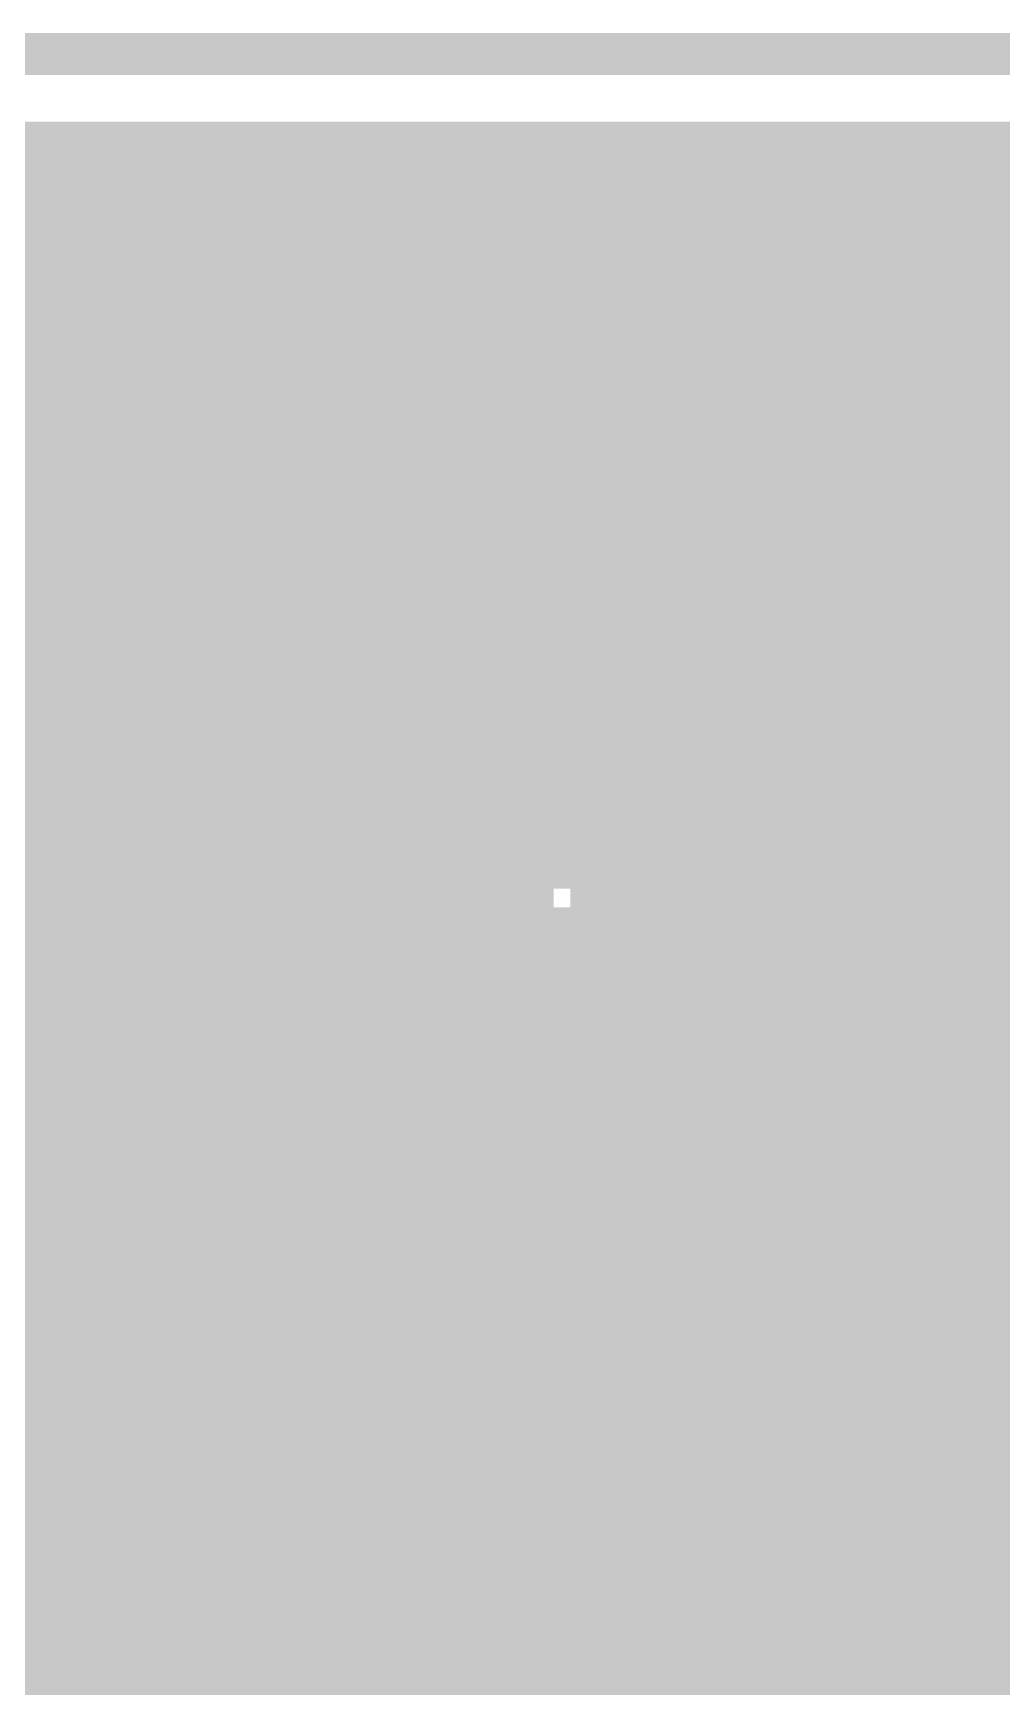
# Model space of a CAD drawing. Extents: x -7 to 100, y -42 to 30.
# Drawn here: x 25.62 to 31.5, y 20.1 to 30.13 of the extents above; entities that cross this region are included whole.
import ezdxf

# ---------------------------------------------------------------- set-up
doc = ezdxf.new("R2010")
doc.units = 0
doc.header["$MEASUREMENT"] = 0
doc.layers.get('0').update_dxf_attribs({"linetype": 'CONTINUOUS'})
for name, color, linetype in [('22-315-0_BOT', 7, 'CONTINUOUS'), ('22-315-0_DRD', 7, 'CONTINUOUS'), ('22-315-0_GND', 6, 'CONTINUOUS'), ('22-315-0_IN1', 4, 'CONTINUOUS'), ('22-315-0_SMB', 3, 'CONTINUOUS'), ('22-315-0_SMT', 5, 'CONTINUOUS'), ('22-315-0_SPB', 10, 'CONTINUOUS'), ('22-315-0_SPT', 14, 'CONTINUOUS'), ('22-315-0_SSB', 9, 'CONTINUOUS'), ('22-315-0_SST', 12, 'CONTINUOUS'), ('22-315-0_TOP', 11, 'CONTINUOUS')]:
    doc.layers.add(name, color=color, linetype=linetype)

# ---------------------------------------------------------------- blocks, each defined once
blk = doc.blocks.new('RECTANGLE_8')
blk.add_solid([(0.4826, 0.4064), (0.4826, -0.4064), (-0.4826, 0.4064), (-0.4826, -0.4064)])
blk = doc.blocks.new('RECTANGLE_12')
blk.add_solid([(0.635, 0.508), (0.635, -0.508), (-0.635, 0.508), (-0.635, -0.508)])
blk = doc.blocks.new('SQUARE_10')
blk.add_solid([(0.4699, 0.4699), (0.4699, -0.4699), (-0.4699, 0.4699), (-0.4699, -0.4699)])
blk = doc.blocks.new('RECTANGLE_13')
blk.add_solid([(0.5461, 0.8255), (0.5461, -0.8255), (-0.5461, 0.8255), (-0.5461, -0.8255)])
blk = doc.blocks.new('RECTANGLE_29')
blk.add_solid([(0.99949, 0.59944), (0.99949, -0.59944), (-0.99949, 0.59944), (-0.99949, -0.59944)])

msp = doc.modelspace()

# ---------------------------------------------------------------- linework, layer by layer
at = {"layer": '22-315-0_BOT'}
for points, const_width in [([(51.41976, 29.464), (5.99948, 29.464)], 0.254), ([(25.5778, 29.464), (25.5778, 28.47594)], 0.254), ([(25.8064, 29.464), (25.8064, 28.47594)], 0.254), ([(26.035, 29.464), (26.035, 28.47594)], 0.254), ([(26.2636, 29.464), (26.2636, 28.47594)], 0.254), ([(26.4922, 29.464), (26.4922, 28.47594)], 0.254), ([(26.7208, 29.464), (26.7208, 22.16404)], 0.254), ([(26.9494, 29.464), (26.9494, 25.9842)], 0.254), ([(27.178, 29.464), (27.178, 25.9842)], 0.254), ([(27.4066, 29.464), (27.4066, 25.9842)], 0.254), ([(27.6352, 29.464), (27.6352, 25.9842)], 0.254), ([(27.8638, 29.464), (27.8638, 25.9842)], 0.254), ([(28.0924, 29.464), (28.0924, 25.9842)], 0.254), ([(28.321, 29.464), (28.321, 25.9842)], 0.254), ([(28.5496, 29.464), (28.5496, 25.9842)], 0.254), ([(28.7782, 29.464), (28.7782, 25.9461)], 0.254), ([(29.0068, 29.464), (29.0068, 25.9461)], 0.254), ([(29.2354, 29.464), (29.2354, 25.9461)], 0.254), ([(29.464, 29.464), (29.464, 25.9461)], 0.254), ([(29.6926, 29.464), (29.6926, 27.4828)], 0.254), ([(29.9212, 29.464), (29.9212, 27.4828)], 0.254), ([(30.1498, 29.464), (30.1498, 27.4828)], 0.254), ([(30.3784, 29.464), (30.3784, 27.4828)], 0.254), ([(30.607, 29.464), (30.607, 27.4828)], 0.254), ([(30.8356, 29.464), (30.8356, 27.4828)], 0.254), ([(31.0642, 29.464), (31.0642, 27.4828)], 0.254), ([(31.2928, 29.464), (31.2928, 25.7302)], 0.254), ([(31.5214, 29.464), (31.5214, 25.7302)], 0.254), ([(51.32578, 29.4132), (6.08584, 29.4132)], 0.254), ([(51.08956, 29.1846), (6.41858, 29.1846)], 0.254), ([(50.86096, 28.956), (14.03604, 28.956)], 0.254), ([(-3.302, 16.891), (-3.302, 18.669), (-1.27, 20.701), (5.715, 20.701), (9.271, 24.257), (9.271, 27.559), (10.414, 28.702), (13.716, 28.702), (20.955, 21.463), (25.654, 21.463), (26.67, 20.447), (26.67, 20.193), (27.178, 19.685), (28.829, 19.685), (29.464, 20.32), (32.004, 20.32), (33.02, 21.336), (39.878, 21.336), (40.513, 20.701)], 0.2032), ([(50.63236, 28.7274), (14.26464, 28.7274)], 0.254), ([(50.40376, 28.4988), (14.49324, 28.4988)], 0.254), ([(26.72842, 28.47594), (19.06016, 28.47594), (19.06016, 26.52776)], 0.254), ([(26.72842, 28.47594), (26.72842, 26.52776)], 0.254), ([(47.1297, 28.2702), (26.72842, 28.2702)], 0.254), ([(25.7937, 26.90876), (26.34742, 26.90876), (25.7937, 27.6987), (25.7937, 27.89682), (25.86228, 28.09494), (26.27884, 28.09494), (26.34742, 27.89682)], 0.1524), ([(34.47288, 28.0416), (26.72842, 28.0416)], 0.254), ([(34.22396, 27.813), (26.72842, 27.813)], 0.254), ([(30.48, 25.3238), (32.3088, 25.3238), (34.671, 27.686), (44.704, 27.686), (46.355, 26.035), (46.355, 24.638)], 0.2032), ([(33.99536, 27.5844), (26.72842, 27.5844)], 0.254), ([(31.2928, 27.4828), (29.6672, 27.4828)], 0.254), ([(29.6672, 27.4828), (29.6672, 26.0604)], 0.254), ([(30.48, 27.4828), (30.48, 26.7462)], 0.254), ([(31.2928, 27.4828), (31.2928, 26.0604)], 0.254), ([(29.6672, 27.3558), (26.72842, 27.3558)], 0.254), ([(33.76676, 27.3558), (31.2928, 27.3558)], 0.254), ([(29.6672, 27.1272), (26.72842, 27.1272)], 0.254), ([(33.53816, 27.1272), (31.2928, 27.1272)], 0.254), ([(29.6672, 26.8986), (26.72842, 26.8986)], 0.254), ([(33.30956, 26.8986), (31.2928, 26.8986)], 0.254), ([(29.6672, 26.7462), (30.48, 26.7462)], 0.254), ([(31.2928, 26.7462), (30.48, 26.7462)], 0.254), ([(29.6672, 26.67), (26.72842, 26.67)], 0.254), ([(33.08096, 26.67), (31.2928, 26.67)], 0.254), ([(29.6672, 26.4414), (16.55064, 26.4414)], 0.254), ([(26.72842, 26.52776), (19.06016, 26.52776)], 0.254), ([(25.5778, 26.52776), (25.5778, 24.9682)], 0.254), ([(25.8064, 26.52776), (25.8064, 24.9682)], 0.254), ([(26.035, 26.52776), (26.035, 24.9682)], 0.254), ([(26.2636, 26.52776), (26.2636, 24.9682)], 0.254), ([(26.4922, 26.52776), (26.4922, 22.39264)], 0.254), ([(32.85236, 26.4414), (31.2928, 26.4414)], 0.254), ([(29.6672, 26.2128), (16.77924, 26.2128)], 0.254), ([(32.62376, 26.2128), (31.2928, 26.2128)], 0.254), ([(29.6672, 26.0604), (29.6672, 26.0096)], 0.254), ([(29.6672, 25.9842), (17.00784, 25.9842)], 0.254), ([(26.8478, 25.9842), (26.8478, 24.3078)], 0.254), ([(28.7782, 25.9842), (26.8478, 25.9842)], 0.254), ([(28.7782, 25.9842), (28.7782, 25.9461)], 0.254), ([(29.6672, 25.9461), (28.7782, 25.9461)], 0.254), ([(29.6672, 26.0096), (29.6672, 25.9461)], 0.254), ([(31.2928, 26.0096), (31.2928, 25.7302)], 0.254), ([(32.39516, 25.9842), (31.2928, 25.9842)], 0.254), ([(26.8478, 25.7556), (17.23644, 25.7556)], 0.254), ([(32.16656, 25.7556), (31.2928, 25.7556)], 0.254), ([(32.14116, 25.7302), (31.2928, 25.7302)], 0.254), ([(26.8478, 25.527), (17.46504, 25.527)], 0.254), ([(30.48, 25.3238), (27.9908, 25.3238), (27.813, 25.146)], 0.635), ([(26.8478, 25.2984), (17.69364, 25.2984)], 0.254), ([(26.8478, 25.0698), (17.92224, 25.0698)], 0.254), ([(26.4922, 24.9682), (24.5618, 24.9682)], 0.254), ([(26.4922, 24.9682), (26.4922, 23.2918)], 0.254), ([(26.8478, 24.8412), (26.4922, 24.8412)], 0.254), ([(32.3088, 24.9174), (31.2928, 24.9174)], 0.254), ([(31.2928, 24.9174), (31.2928, 20.7264)], 0.254), ([(31.2928, 24.9174), (31.2928, 24.5872)], 0.254), ([(39.8272, 24.8412), (31.2928, 24.8412)], 0.254), ([(31.5214, 24.9174), (31.5214, 20.7264)], 0.254), ([(28.7782, 24.7015), (28.7782, 24.3078)], 0.254), ([(28.7782, 24.7015), (28.7782, 21.6535)], 0.254), ([(29.6672, 24.7015), (28.7782, 24.7015)], 0.254), ([(29.0068, 24.7015), (29.0068, 21.6535)], 0.254), ([(29.2354, 24.7015), (29.2354, 21.6535)], 0.254), ([(29.464, 24.7015), (29.464, 21.6535)], 0.254), ([(29.6672, 24.7015), (29.6672, 24.5872)], 0.254), ([(26.8478, 24.6126), (26.4922, 24.6126)], 0.254), ([(29.6672, 24.6126), (28.7782, 24.6126)], 0.254), ([(31.2928, 24.5872), (29.6672, 24.5872)], 0.254), ([(29.6926, 24.5872), (29.6926, 21.7678)], 0.254), ([(29.9212, 24.5872), (29.9212, 21.7678)], 0.254), ([(30.1498, 24.5872), (30.1498, 21.7678)], 0.254), ([(30.3784, 24.5872), (30.3784, 21.7678)], 0.254), ([(30.607, 24.5872), (30.607, 21.7678)], 0.254), ([(30.8356, 24.5872), (30.8356, 21.7678)], 0.254), ([(31.0642, 24.5872), (31.0642, 21.7678)], 0.254), ([(39.8272, 24.6126), (31.2928, 24.6126)], 0.254), ([(26.8478, 24.384), (26.4922, 24.384)], 0.254), ([(39.8272, 24.384), (28.7782, 24.384)], 0.254), ([(27.813, 20.701), (27.305, 20.701), (25.527, 22.479), (25.527, 24.13)], 0.635), ([(28.7782, 24.3078), (26.8478, 24.3078)], 0.254), ([(26.9494, 24.3078), (26.9494, 23.9522)], 0.254), ([(27.178, 24.3078), (27.178, 23.9522)], 0.254), ([(27.4066, 24.3078), (27.4066, 23.9522)], 0.254), ([(27.6352, 24.3078), (27.6352, 23.9522)], 0.254), ([(27.8638, 24.3078), (27.8638, 23.9522)], 0.254), ([(28.0924, 24.3078), (28.0924, 23.9522)], 0.254), ([(28.321, 24.3078), (28.321, 23.9522)], 0.254), ([(28.5496, 24.3078), (28.5496, 23.9522)], 0.254), ([(39.8272, 24.1554), (26.4922, 24.1554)], 0.254), ([(26.8478, 23.9522), (26.8478, 22.2758)], 0.254), ([(28.7782, 23.9522), (26.8478, 23.9522)], 0.254), ([(27.813, 23.9522), (27.813, 23.114)], 0.254), ([(28.7782, 23.9522), (28.7782, 22.2758)], 0.254), ([(26.8478, 23.9268), (26.4922, 23.9268)], 0.254), ([(39.8272, 23.9268), (28.7782, 23.9268)], 0.254), ([(26.8478, 23.6982), (26.4922, 23.6982)], 0.254), ([(39.8272, 23.6982), (28.7782, 23.6982)], 0.254), ([(26.8478, 23.4696), (26.4922, 23.4696)], 0.254), ([(39.8272, 23.4696), (28.7782, 23.4696)], 0.254), ([(26.4922, 23.2918), (26.1493, 23.2918)], 0.254), ([(26.1493, 23.2918), (26.1493, 22.73554)], 0.254), ([(26.8478, 23.241), (26.1493, 23.241)], 0.254), ([(26.2636, 23.2918), (26.2636, 22.62124)], 0.254), ([(39.8272, 23.241), (28.7782, 23.241)], 0.254), ([(26.8478, 23.114), (27.813, 23.114)], 0.254), ([(28.7782, 23.114), (27.813, 23.114)], 0.254), ([(27.813, 22.2758), (27.813, 23.114)], 0.254), ([(26.8478, 23.0124), (26.1493, 23.0124)], 0.254), ([(39.8272, 23.0124), (28.7782, 23.0124)], 0.254), ([(26.8478, 22.7838), (26.1493, 22.7838)], 0.254), ([(26.1493, 22.73554), (27.34564, 21.5392)], 0.254), ([(39.8272, 22.7838), (28.7782, 22.7838)], 0.254), ([(26.8478, 22.5552), (26.32964, 22.5552)], 0.254), ([(39.8272, 22.5552), (28.7782, 22.5552)], 0.254), ([(26.8478, 22.3266), (26.55824, 22.3266)], 0.254), ([(39.8272, 22.3266), (28.7782, 22.3266)], 0.254), ([(28.7782, 22.2758), (26.8478, 22.2758)], 0.254), ([(26.9494, 22.2758), (26.9494, 21.93544)], 0.254), ([(27.178, 22.2758), (27.178, 21.70684)], 0.254), ([(27.4066, 22.2758), (27.4066, 21.5392)], 0.254), ([(27.6352, 22.2758), (27.6352, 21.5392)], 0.254), ([(27.8638, 22.2758), (27.8638, 21.58746)], 0.254), ([(28.0924, 22.2758), (28.0924, 21.65096)], 0.254), ([(28.321, 22.2758), (28.321, 21.6535)], 0.254), ([(28.5496, 22.2758), (28.5496, 21.6535)], 0.254), ([(39.8272, 22.098), (26.78684, 22.098)], 0.254), ([(46.69536, 21.8694), (27.01544, 21.8694)], 0.254), ([(31.2928, 21.7678), (29.6672, 21.7678)], 0.254), ([(29.6672, 21.7678), (29.6672, 21.6535)], 0.254), ([(31.2928, 21.7678), (31.2928, 20.7264)], 0.254), ([(28.01874, 21.6408), (27.24404, 21.6408)], 0.254), ([(29.6672, 21.6535), (28.1432, 21.6535)], 0.254), ([(29.6672, 21.6408), (28.26766, 21.6408)], 0.254), ([(32.75076, 21.6408), (31.2928, 21.6408)], 0.254), ([(27.78252, 21.5392), (27.34564, 21.5392)], 0.254), ([(32.52216, 21.4122), (31.2928, 21.4122)], 0.254), ([(30.48, 21.0312), (28.1432, 21.0312), (27.813, 20.701)], 0.635), ([(32.29356, 21.1836), (31.2928, 21.1836)], 0.254), ([(25.48636, 21.0566), (26.01976, 20.5232)], 0.254), ([(25.58796, 20.955), (19.1262, 20.955)], 0.254), ([(25.5778, 20.96516), (25.5778, 20.5232)], 0.254), ([(32.06496, 20.955), (31.2928, 20.955)], 0.254), ([(25.81656, 20.7264), (19.1262, 20.7264)], 0.254), ([(25.8064, 20.73656), (25.8064, 20.5232)], 0.254), ([(31.83636, 20.7264), (31.2928, 20.7264)], 0.254), ([(31.83636, 20.7264), (31.2928, 20.7264)], 0.254), ([(26.01976, 20.5232), (24.5618, 20.5232)], 0.254)]:
    msp.add_lwpolyline(points, dxfattribs=dict(at, const_width=const_width))
at = {"layer": '22-315-0_BOT', "const_width": 0.254}
msp.add_lwpolyline([(28.1432, 21.6535, 0.1555895), (27.78294, 21.53861)], format="xyb", dxfattribs=at)
at = {"layer": '22-315-0_DRD', "const_width": 0.254}
msp.add_lwpolyline([(0, 0), (-7.00024, 0), (-7.00024, 29.99994), (99.9998, 29.99994), (99.9998, 0), (0, 0)], dxfattribs=at)
at = {"layer": '22-315-0_GND', "const_width": 0.254}
msp.add_lwpolyline([(0, 0), (-7.00024, 0), (-7.00024, 29.99994), (99.9998, 29.99994), (99.9998, 0), (0, 0)], dxfattribs=at)
at = {"layer": '22-315-0_IN1', "const_width": 0.254}
for points in [[(28.6512, 29.337), (-5.969, 29.337)], [(25.5778, 29.337), (25.5778, 2.45872)], [(25.8064, 29.337), (25.8064, 2.41808)], [(26.035, 29.337), (26.035, 2.28092)], [(26.2636, 29.337), (26.2636, 0.381)], [(26.4922, 29.337), (26.4922, 0.381)], [(26.7208, 29.337), (26.7208, 0.381)], [(26.9494, 29.337), (26.9494, 0.381)], [(27.178, 29.337), (27.178, 0.381)], [(27.4066, 29.337), (27.4066, 0.381)], [(27.6352, 29.337), (27.6352, 0.381)], [(27.8638, 29.337), (27.8638, 0.381)], [(28.0924, 29.337), (28.0924, 0.381)], [(28.321, 29.337), (28.321, 0.381)], [(28.5496, 29.337), (28.5496, 0.381)], [(28.6512, 29.337), (28.6512, 0.508)], [(99.441, 29.337), (29.1338, 29.337)], [(29.1338, 29.337), (29.1338, 0.508)], [(99.441, 29.3116), (29.1338, 29.3116)], [(29.3116, 29.337), (29.3116, 2.32664)], [(29.5402, 29.337), (29.5402, 2.51206)], [(29.7688, 29.337), (29.7688, 2.58064)], [(29.9974, 29.337), (29.9974, 2.56794)], [(30.226, 29.337), (30.226, 2.46888)], [(30.4546, 29.337), (30.4546, 2.20472)], [(30.6832, 29.337), (30.6832, 2.30378)], [(30.9118, 29.337), (30.9118, 2.4257)], [(31.1404, 29.337), (31.1404, 2.45618)], [(31.369, 29.337), (31.369, 2.40792)], [(31.5976, 29.337), (31.5976, 2.25552)], [(28.6512, 29.1846), (-5.969, 29.1846)], [(99.441, 29.083), (29.1338, 29.083)], [(28.6512, 28.956), (-5.969, 28.956)], [(99.441, 28.8544), (29.1338, 28.8544)], [(28.6512, 28.7274), (-5.969, 28.7274)], [(99.441, 28.6258), (29.1338, 28.6258)], [(28.6512, 28.4988), (-5.969, 28.4988)], [(47.1297, 28.3972), (29.1338, 28.3972)], [(28.6512, 28.2702), (13.91158, 28.2702)], [(47.1297, 28.1686), (29.1338, 28.1686)], [(28.6512, 28.0416), (14.21892, 28.0416)], [(47.1297, 27.94), (29.1338, 27.94)], [(28.6512, 27.813), (14.38148, 27.813)], [(47.1297, 27.7114), (29.1338, 27.7114)], [(28.6512, 27.5844), (14.47292, 27.5844)], [(47.1297, 27.4828), (29.1338, 27.4828)], [(28.6512, 27.3558), (14.50848, 27.3558)], [(47.1297, 27.2542), (29.1338, 27.2542)], [(28.6512, 27.1272), (14.49324, 27.1272)], [(34.4297, 27.0256), (29.1338, 27.0256)], [(28.6512, 26.8986), (14.42974, 26.8986)], [(34.4297, 26.797), (29.1338, 26.797)], [(28.6512, 26.67), (14.30274, 26.67)], [(34.4297, 26.5684), (29.1338, 26.5684)], [(28.6512, 26.4414), (14.07668, 26.4414)], [(34.4297, 26.3398), (29.1338, 26.3398)], [(28.6512, 26.2128), (12.5603, 26.2128)], [(34.4297, 26.1112), (29.1338, 26.1112)], [(28.6512, 25.9842), (6.07822, 25.9842)], [(34.4297, 25.8826), (29.1338, 25.8826)], [(28.6512, 25.7556), (6.06552, 25.7556)], [(34.4297, 25.654), (29.1338, 25.654)], [(28.6512, 25.527), (6.02488, 25.527)], [(34.4297, 25.4254), (29.1338, 25.4254)], [(28.6512, 25.2984), (5.95884, 25.2984)], [(34.4297, 25.1968), (29.1338, 25.1968)], [(28.6512, 25.0698), (5.85978, 25.0698)], [(34.4297, 24.9682), (29.1338, 24.9682)], [(28.6512, 24.8412), (5.7277, 24.8412)], [(45.6819, 24.7396), (29.1338, 24.7396)], [(28.6512, 24.6126), (5.5499, 24.6126)], [(45.68698, 24.511), (29.1338, 24.511)], [(28.6512, 24.384), (5.31114, 24.384)], [(45.77588, 24.2824), (29.1338, 24.2824)], [(28.6512, 24.1554), (4.96316, 24.1554)], [(46.00702, 24.0538), (29.1338, 24.0538)], [(28.6512, 23.9268), (4.1783, 23.9268)], [(56.25338, 23.8252), (29.1338, 23.8252)], [(28.6512, 23.6982), (-5.969, 23.6982)], [(58.63844, 23.5966), (29.1338, 23.5966)], [(28.6512, 23.4696), (-5.969, 23.4696)], [(41.66616, 23.368), (29.1338, 23.368)], [(28.6512, 23.241), (-5.969, 23.241)], [(41.3639, 23.1394), (29.1338, 23.1394)], [(28.6512, 23.0124), (-5.969, 23.0124)], [(41.25214, 22.9108), (29.1338, 22.9108)], [(28.6512, 22.7838), (-5.969, 22.7838)], [(41.23182, 22.6822), (29.1338, 22.6822)], [(28.6512, 22.5552), (-5.969, 22.5552)], [(41.29024, 22.4536), (29.1338, 22.4536)], [(28.6512, 22.3266), (-5.969, 22.3266)], [(41.45788, 22.225), (29.1338, 22.225)], [(28.6512, 22.098), (-5.969, 22.098)], [(46.95444, 21.9964), (29.1338, 21.9964)], [(28.6512, 21.8694), (-5.969, 21.8694)], [(46.59122, 21.7678), (29.1338, 21.7678)], [(28.6512, 21.6408), (-5.969, 21.6408)], [(46.46676, 21.5392), (29.1338, 21.5392)], [(28.6512, 21.4122), (-5.969, 21.4122)], [(40.21074, 21.3106), (29.1338, 21.3106)], [(28.6512, 21.1836), (-5.969, 21.1836)], [(39.94912, 21.082), (29.1338, 21.082)], [(28.6512, 20.955), (-5.969, 20.955)], [(35.52698, 20.8534), (29.1338, 20.8534)], [(28.6512, 20.7264), (-5.969, 20.7264)], [(35.2298, 20.6248), (29.1338, 20.6248)], [(28.6512, 20.4978), (-5.969, 20.4978)], [(35.052, 20.3962), (29.1338, 20.3962)], [(28.6512, 20.2692), (-5.969, 20.2692)], [(34.9377, 20.1676), (29.1338, 20.1676)], [(28.6512, 20.0406), (-5.969, 20.0406)]]:
    msp.add_lwpolyline(points, dxfattribs=at)
at = {"layer": '22-315-0_SMB', "const_width": 0.1524}
msp.add_lwpolyline([(25.7937, 26.90876), (26.34742, 26.90876), (25.7937, 27.6987), (25.7937, 27.89682), (25.86228, 28.09494), (26.27884, 28.09494), (26.34742, 27.89682)], dxfattribs=at)
at = {"layer": '22-315-0_SSB', "const_width": 0.1524}
for points in [[(31.3055, 27.4955), (31.3055, 24.5745), (29.6672, 24.5745), (29.6672, 27.4955), (31.3055, 27.4955)], [(28.956, 26.162), (28.956, 22.098), (24.384, 22.098), (24.384, 23.876), (24.638, 24.13), (24.384, 24.384), (24.384, 26.162), (28.956, 26.162)], [(30.45206, 24.18334), (30.45206, 23.82774), (30.28442, 23.70836), (30.11424, 23.70836), (29.94406, 23.82774), (29.94406, 24.18334), (30.96006, 24.18334)], [(30.45206, 23.88616), (30.96006, 23.70836)], [(30.96006, 23.10892), (29.94406, 23.10892), (30.11424, 23.22576)], [(30.96006, 22.98954), (30.96006, 23.22576)], [(30.96006, 22.44852), (30.79242, 22.56536), (30.62224, 22.62632), (30.28442, 22.62632), (30.11424, 22.56536), (29.94406, 22.44852), (29.94406, 22.32914), (30.11424, 22.20976), (30.28442, 22.15134), (30.62224, 22.15134), (30.79242, 22.20976), (30.96006, 22.32914), (30.96006, 22.44852)], [(31.3055, 21.7805), (31.3055, 18.8595), (29.6672, 18.8595), (29.6672, 21.7805), (31.3055, 21.7805)], [(28.956, 21.717), (28.956, 17.653), (24.384, 17.653), (24.384, 19.431), (24.638, 19.685), (24.384, 19.939), (24.384, 21.717), (28.956, 21.717)]]:
    msp.add_lwpolyline(points, dxfattribs=at)
at = {"layer": '22-315-0_SST', "const_width": 0.1524}
for points in [[(26.162, 25.019), (20.828, 25.019), (20.828, 28.321), (26.162, 28.321), (26.162, 25.019)], [(31.877, 25.019), (26.543, 25.019), (26.543, 28.321), (31.877, 28.321), (31.877, 25.019)], [(31.06928, 24.58974), (22.27072, 24.58974)], [(31.26994, 18.79092), (31.26994, 24.38908)], [(30.40126, 24.29256), (30.40126, 23.96744)], [(30.53842, 24.30018), (30.53842, 23.95982)], [(30.65018, 24.18842), (30.30982, 24.18842)], [(30.64256, 24.05126), (30.31744, 24.05126)]]:
    msp.add_lwpolyline(points, dxfattribs=at)
for points in [[(31.26994, 24.38908, 0.4142136), (31.06928, 24.58974)], [(30.48, 24.31034, 0.4142136), (30.29966, 24.13)], [(30.66034, 24.13, 0.4142136), (30.48, 24.31034)], [(30.29966, 24.13, 0.4142136), (30.48, 23.94966)], [(30.48, 23.94966, 0.4142136), (30.66034, 24.13)]]:
    msp.add_lwpolyline(points, format="xyb", dxfattribs=at)
at = {"layer": '22-315-0_TOP'}
for points, const_width in [([(21.7678, 26.67), (21.7678, 28.3718), (22.479, 29.083), (87.376, 29.083), (89.42578, 27.03322), (89.42578, 26.67), (90.06078, 26.035)], 0.762), ([(28.3591, 28.321), (24.3459, 28.321)], 0.254), ([(28.3591, 28.2702), (24.3459, 28.2702)], 0.254), ([(25.54732, 28.321), (25.54732, 27.8765)], 0.254), ([(25.77592, 28.321), (25.77592, 27.8765)], 0.254), ([(26.00452, 28.321), (26.00452, 27.8765)], 0.254), ([(26.23312, 28.321), (26.23312, 16.891)], 0.254), ([(26.46172, 28.321), (26.46172, 16.891)], 0.254), ([(26.69032, 28.321), (26.69032, 27.8765)], 0.254), ([(26.91892, 28.321), (26.91892, 27.8765)], 0.254), ([(27.14752, 28.321), (27.14752, 27.8765)], 0.254), ([(27.37612, 28.321), (27.37612, 27.8765)], 0.254), ([(27.60472, 28.321), (27.60472, 27.8765)], 0.254), ([(27.83332, 28.321), (27.83332, 27.8765)], 0.254), ([(28.06192, 28.321), (28.06192, 27.8765)], 0.254), ([(28.29052, 28.321), (28.29052, 27.8765)], 0.254), ([(28.3591, 28.321), (28.3591, 27.8765)], 0.254), ([(47.0789, 28.321), (30.0609, 28.321)], 0.254), ([(30.0609, 28.321), (30.0609, 27.8765)], 0.254), ([(47.0789, 28.2702), (30.0609, 28.2702)], 0.254), ([(30.11932, 28.321), (30.11932, 27.8765)], 0.254), ([(30.34792, 28.321), (30.34792, 27.8765)], 0.254), ([(30.57652, 28.321), (30.57652, 27.8765)], 0.254), ([(30.80512, 28.321), (30.80512, 27.8765)], 0.254), ([(31.03372, 28.321), (31.03372, 27.8765)], 0.254), ([(31.26232, 28.321), (31.26232, 27.8765)], 0.254), ([(31.49092, 28.321), (31.49092, 27.8765)], 0.254), ([(28.3591, 28.0416), (24.3459, 28.0416)], 0.254), ([(47.0789, 28.0416), (30.0609, 28.0416)], 0.254), ([(26.1493, 27.8765), (24.3459, 27.8765)], 0.254), ([(26.1493, 27.8765), (26.1493, 25.4635)], 0.254), ([(26.5557, 27.8765), (26.5557, 25.4635)], 0.254), ([(28.3591, 27.8765), (26.5557, 27.8765)], 0.254), ([(29.21, 27.6479), (29.21, 25.6921)], 0.762), ([(31.8643, 27.8765), (30.0609, 27.8765)], 0.254), ([(26.5557, 27.813), (26.1493, 27.813)], 0.254), ([(26.5557, 27.5844), (26.1493, 27.5844)], 0.254), ([(26.5557, 27.3558), (26.1493, 27.3558)], 0.254), ([(26.5557, 27.1272), (26.1493, 27.1272)], 0.254), ([(26.5557, 26.8986), (26.1493, 26.8986)], 0.254), ([(30.41904, 22.86), (29.845, 22.86), (27.4828, 25.2222), (27.4828, 26.67)], 0.762), ([(35.56, 26.035), (35.433, 26.035), (34.798, 26.67), (30.9372, 26.67)], 0.762), ([(26.5557, 26.67), (26.1493, 26.67)], 0.254), ([(26.5557, 26.4414), (26.1493, 26.4414)], 0.254), ([(38.05936, 26.035), (35.39236, 23.368), (32.766, 23.368), (31.623, 24.511), (30.3911, 24.511), (29.21, 25.6921)], 0.762), ([(38.05936, 26.035), (35.39236, 23.368), (32.766, 23.368), (32.766, 21.463), (31.623, 20.32), (30.41904, 20.32)], 0.762), ([(26.5557, 26.2128), (26.1493, 26.2128)], 0.254), ([(26.5557, 25.9842), (26.1493, 25.9842)], 0.254), ([(26.5557, 25.7556), (26.1493, 25.7556)], 0.254), ([(25.9842, 25.4635), (25.9842, 23.8252)], 0.254), ([(26.1493, 25.4635), (25.9842, 25.4635)], 0.254), ([(26.00452, 25.4635), (26.00452, 16.94434)], 0.254), ([(26.5557, 25.527), (26.1493, 25.527)], 0.254), ([(26.7208, 25.4635), (26.5557, 25.4635)], 0.254), ([(26.69032, 25.4635), (26.69032, 16.891)], 0.254), ([(26.7208, 25.4635), (26.7208, 25.2222)], 0.254), ([(26.7208, 25.2984), (25.9842, 25.2984)], 0.254), ([(26.73604, 25.0698), (25.9842, 25.0698)], 0.254), ([(26.8224, 24.8412), (25.9842, 24.8412)], 0.254), ([(26.91892, 24.70912), (26.91892, 16.891)], 0.254), ([(26.94686, 24.67864), (29.03982, 22.58822)], 0.254), ([(27.01544, 24.6126), (25.9842, 24.6126)], 0.254), ([(27.14752, 24.48052), (27.14752, 16.891)], 0.254), ([(27.24404, 24.384), (25.9842, 24.384)], 0.254), ([(27.37612, 24.25192), (27.37612, 16.94942)], 0.254), ([(27.47264, 24.1554), (25.9842, 24.1554)], 0.254), ([(27.60472, 24.02332), (27.60472, 16.9545)], 0.254), ([(27.70124, 23.9268), (25.9842, 23.9268)], 0.254), ([(27.83332, 23.79472), (27.83332, 16.9545)], 0.254), ([(27.92984, 23.6982), (25.97404, 23.6982)], 0.254), ([(28.06192, 23.56612), (28.06192, 16.9545)], 0.254), ([(28.15844, 23.4696), (25.8953, 23.4696)], 0.254), ([(28.29052, 23.33752), (28.29052, 16.9545)], 0.254), ([(25.76068, 23.28672), (24.80056, 22.32406)], 0.254), ([(28.38704, 23.241), (25.71496, 23.241)], 0.254), ([(25.77592, 23.30196), (25.77592, 16.9545)], 0.254), ([(25.54732, 23.07336), (25.54732, 16.9545)], 0.254), ([(28.51912, 23.10892), (28.51912, 17.15008)], 0.254), ([(28.61564, 23.0124), (25.48636, 23.0124)], 0.254), ([(28.74772, 22.88032), (28.74772, 17.37868)], 0.254), ([(28.84424, 22.7838), (25.25776, 22.7838)], 0.254), ([(28.97632, 22.65172), (28.97632, 17.60728)], 0.254), ([(29.03982, 22.5552), (25.02916, 22.5552)], 0.254), ([(29.03982, 22.58822), (29.03982, 21.87956)], 0.254), ([(29.03982, 22.3266), (24.80056, 22.3266)], 0.254), ([(29.03982, 22.098), (24.32558, 22.098)], 0.254), ([(32.004, 21.8694), (21.336, 21.8694)], 0.254), ([(31.8008, 21.87956), (29.03982, 21.87956)], 0.254), ([(29.20492, 21.87956), (29.20492, 21.30044)], 0.254), ([(29.43352, 21.87956), (29.43352, 21.30044)], 0.254), ([(29.66212, 21.87956), (29.66212, 21.30044)], 0.254), ([(29.89072, 21.87956), (29.89072, 21.30044)], 0.254), ([(30.11932, 21.87956), (30.11932, 21.30044)], 0.254), ([(30.34792, 21.87956), (30.34792, 21.30044)], 0.254), ([(30.57652, 21.87956), (30.57652, 21.30044)], 0.254), ([(30.80512, 21.87956), (30.80512, 21.30044)], 0.254), ([(31.03372, 21.87956), (31.03372, 21.30044)], 0.254), ([(31.26232, 21.87956), (31.26232, 21.30044)], 0.254), ([(31.49092, 21.87956), (31.49092, 21.30044)], 0.254), ([(32.004, 21.77796), (31.52648, 21.30044)], 0.254), ([(31.86684, 21.6408), (21.336, 21.6408)], 0.254), ([(31.63824, 21.4122), (21.336, 21.4122)], 0.254), ([(29.03982, 21.30044), (29.03982, 19.33956)], 0.254), ([(31.52648, 21.30044), (29.03982, 21.30044)], 0.254), ([(29.03982, 21.1836), (24.30018, 21.1836)], 0.254), ([(29.03982, 20.955), (24.30018, 20.955)], 0.254), ([(29.03982, 20.7264), (24.30018, 20.7264)], 0.254), ([(29.03982, 20.4978), (24.30018, 20.4978)], 0.254), ([(29.03982, 20.2692), (24.30018, 20.2692)], 0.254), ([(29.03982, 20.0406), (24.30018, 20.0406)], 0.254)]:
    msp.add_lwpolyline(points, dxfattribs=dict(at, const_width=const_width))
at = {"layer": '22-315-0_TOP', "const_width": 0.254}
for points in [[(26.7208, 25.2222, 0.1989124), (26.94398, 24.68338)], [(26.7208, 25.2222, 0.1989124), (26.94398, 24.68338)], [(25.76068, 23.28672, 0.1989124), (25.98372, 23.8252)], [(25.76068, 23.28672, 0.1989124), (25.98372, 23.8252)]]:
    msp.add_lwpolyline(points, format="xyb", dxfattribs=at)

# ---------------------------------------------------------------- block references
at = {"layer": '22-315-0_BOT'}
for name, p in [('RECTANGLE_8', (30.48, 26.7462)), ('RECTANGLE_8', (30.48, 25.3238)), ('RECTANGLE_12', (27.813, 25.146)), ('RECTANGLE_12', (25.527, 24.13)), ('RECTANGLE_12', (27.813, 23.114)), ('RECTANGLE_8', (30.48, 21.0312)), ('RECTANGLE_12', (27.813, 20.701)), ('RECTANGLE_12', (25.527, 19.685))]:
    msp.add_blockref(name, p, dxfattribs=at)
at = {"layer": '22-315-0_SMB'}
for name, p in [('RECTANGLE_8', (30.48, 26.7462)), ('RECTANGLE_8', (30.48, 25.3238)), ('RECTANGLE_12', (27.813, 25.146)), ('RECTANGLE_12', (25.527, 24.13)), ('RECTANGLE_12', (27.813, 23.114)), ('RECTANGLE_8', (30.48, 21.0312)), ('RECTANGLE_12', (27.813, 20.701)), ('RECTANGLE_12', (25.527, 19.685))]:
    msp.add_blockref(name, p, dxfattribs=at)
at = {"layer": '22-315-0_SMT'}
for name, p in [('SQUARE_10', (29.21, 27.6479)), ('RECTANGLE_13', (25.2222, 26.67)), ('RECTANGLE_13', (27.4828, 26.67)), ('RECTANGLE_13', (30.9372, 26.67)), ('SQUARE_10', (29.21, 25.6921)), ('RECTANGLE_29', (30.41904, 22.86)), ('RECTANGLE_29', (30.41904, 20.32))]:
    msp.add_blockref(name, p, dxfattribs=at)
at = {"layer": '22-315-0_SPB'}
for name, p in [('RECTANGLE_8', (30.48, 26.7462)), ('RECTANGLE_8', (30.48, 25.3238)), ('RECTANGLE_12', (27.813, 25.146)), ('RECTANGLE_12', (25.527, 24.13)), ('RECTANGLE_12', (27.813, 23.114)), ('RECTANGLE_8', (30.48, 21.0312)), ('RECTANGLE_12', (27.813, 20.701)), ('RECTANGLE_12', (25.527, 19.685))]:
    msp.add_blockref(name, p, dxfattribs=at)
at = {"layer": '22-315-0_SPT'}
for name, p in [('SQUARE_10', (29.21, 27.6479)), ('RECTANGLE_13', (25.2222, 26.67)), ('RECTANGLE_13', (27.4828, 26.67)), ('RECTANGLE_13', (30.9372, 26.67)), ('SQUARE_10', (29.21, 25.6921)), ('RECTANGLE_29', (30.41904, 22.86)), ('RECTANGLE_29', (30.41904, 20.32))]:
    msp.add_blockref(name, p, dxfattribs=at)
at = {"layer": '22-315-0_TOP'}
for name, p in [('SQUARE_10', (29.21, 27.6479)), ('RECTANGLE_13', (25.2222, 26.67)), ('RECTANGLE_13', (27.4828, 26.67)), ('RECTANGLE_13', (30.9372, 26.67)), ('SQUARE_10', (29.21, 25.6921)), ('RECTANGLE_29', (30.41904, 22.86)), ('RECTANGLE_29', (30.41904, 20.32))]:
    msp.add_blockref(name, p, dxfattribs=at)

doc.saveas('drawing.dxf')
